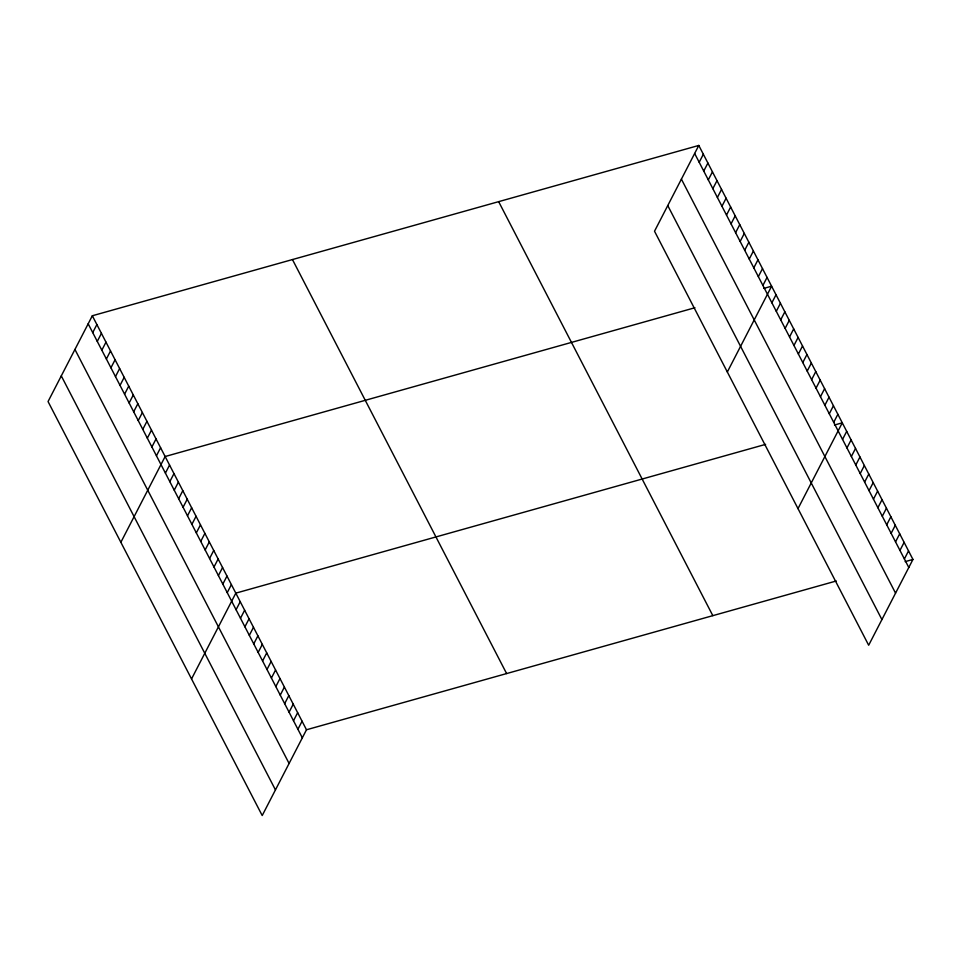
<?xml version="1.0" encoding="UTF-8"?>
<svg xmlns="http://www.w3.org/2000/svg" width="961" height="961" viewBox="0 0 961 961"><rect width="100%" height="100%" fill="white"/><g stroke="black" fill="none" stroke-linecap="round" stroke-linejoin="round"><path stroke-width="1.44" d="M698.791 145.447L654.513 231.229L868.672 645.239L912.95 559.446L698.791 145.447L92.328 315.761L48.05 401.554L262.209 815.553L306.487 729.771L836.274 580.985M92.724 332.602L96.881 324.554M97.277 341.395L101.434 333.359M101.83 350.2L105.986 342.152M106.383 358.994L110.527 350.957M110.935 367.787L115.08 359.75M115.488 376.592L119.632 368.543M120.029 385.385L124.185 377.349M124.582 394.178L128.738 386.142M129.134 402.983L133.291 394.935M133.687 411.776L137.831 403.74M138.24 420.582L142.384 412.533M142.793 429.375L146.937 421.326M147.333 438.168L151.49 430.132M151.886 446.973L156.042 438.925M156.439 455.766L160.595 447.73M120.858 542.316L165.136 456.523L694.935 307.736M165.412 473.1L169.556 465.064M169.821 481.641L173.977 473.605M174.241 490.182L178.398 482.134M178.662 498.723L182.806 490.675M183.071 507.264L187.227 499.215M187.491 515.793L191.647 507.756M191.912 524.334L196.056 516.297M196.32 532.875L200.477 524.838M200.741 541.415L204.897 533.367M205.161 549.956L209.306 541.908M209.582 558.497L213.726 550.449M213.991 567.026L218.147 558.99M218.411 575.567L222.568 567.531M222.832 584.108L226.976 576.071M227.24 592.649L231.397 584.6M191.539 678.934L235.817 593.141L765.605 444.366M236.082 609.73L240.226 601.682M240.49 618.259L244.647 610.223M244.911 626.8L249.067 618.764M249.331 635.341L253.476 627.305M253.752 643.882L257.896 635.834M258.161 652.423L262.317 644.375M262.581 660.964L266.726 652.915M267.002 669.493L271.146 661.456M271.41 678.034L275.567 669.997M275.831 686.574L279.987 678.538M280.252 695.115L284.396 687.067M284.66 703.656L288.817 695.608M289.081 712.197L293.237 704.149M293.501 720.726L297.646 712.69M297.922 729.267L302.066 721.23M699.2 162.289L703.344 154.24M703.74 171.082L707.897 163.046M708.293 179.875L712.449 171.839M712.846 188.68L717.002 180.632M717.399 197.473L721.543 189.437M721.951 206.279L726.096 198.23M726.504 215.072L730.648 207.023M731.045 223.865L735.201 215.829M735.597 232.67L739.754 224.622M740.15 241.463L744.307 233.427M744.703 250.256L748.859 242.22M749.256 259.062L753.4 251.013M753.808 267.855L757.953 259.818M758.349 276.648L762.505 268.612M762.902 285.453L767.058 277.405M727.333 371.991L771.611 286.21L763.815 288.396M771.875 302.787L776.02 294.751M776.296 311.328L780.44 303.28M780.704 319.869L784.861 311.82M785.125 328.41L789.269 320.361M789.546 336.939L793.69 328.902M793.954 345.48L798.11 337.443M798.375 354.02L802.531 345.984M802.795 362.561L806.94 354.513M807.204 371.102L811.36 363.054M811.625 379.643L815.781 371.595M816.045 388.172L820.189 380.136M820.466 396.713L824.61 388.676M824.874 405.254L829.031 397.217M829.295 413.795L833.439 405.746M833.716 422.335L837.86 414.287M798.002 508.621L842.28 422.828L834.484 425.014M842.545 439.405L846.701 431.369M846.965 447.946L851.11 439.91M851.374 456.487L855.53 448.451M855.795 465.028L859.951 456.98M860.215 473.569L864.359 465.52M864.624 482.11L868.78 474.061M869.044 490.639L873.201 482.602M873.465 499.179L877.609 491.143M877.886 507.72L882.03 499.684M882.294 516.261L886.45 508.213M886.715 524.802L890.871 516.754M891.135 533.343L895.28 525.295M895.544 541.872L899.7 533.835M899.964 550.413L904.121 542.376M904.385 558.954L908.529 550.917M905.154 561.644L912.95 559.446M694.647 153.484L908.794 567.495M681.397 179.142L895.556 593.153M667.763 205.582L881.91 619.581M498.663 201.654L712.822 615.653M292.456 259.554L506.615 673.565M92.328 315.761L306.487 729.771M88.172 323.797L302.331 737.808M74.934 349.456L289.093 763.466M61.288 375.895L275.447 789.894"/></g></svg>
